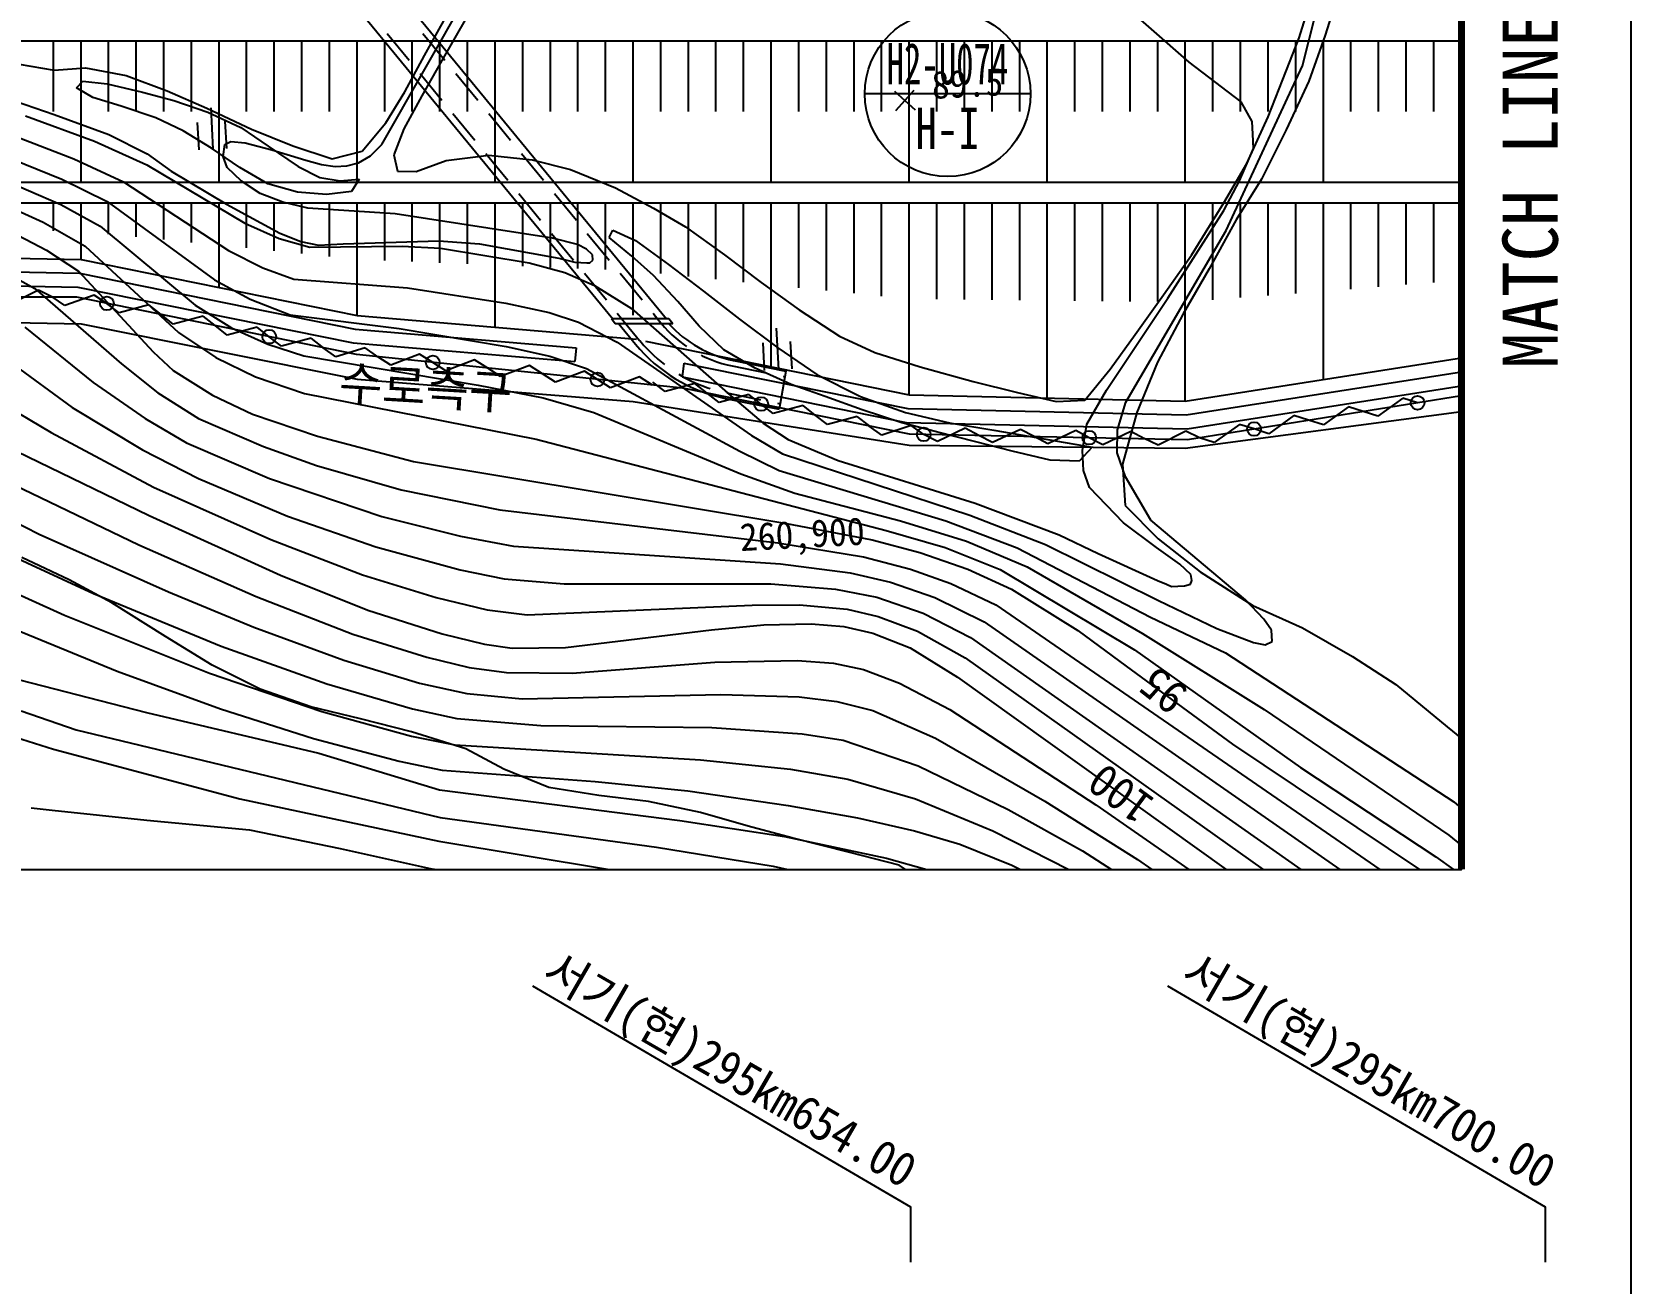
# Model space of a CAD drawing. Header units: millimetres. Extents: x 12262 to 13058, y 1103 to 1809.
# Drawn here: x 12942 to 13057.9, y 1363.4 to 1454 of the extents above; entities that cross this region are included whole.
import ezdxf
from ezdxf.enums import TextEntityAlignment as Align
from ezdxf.xclip import XClip

# ---------------------------------------------------------------- set-up
doc = ezdxf.new("R2010")
doc.units = ezdxf.units.MM
doc.header["$LTSCALE"] = 10
doc.header["$MEASUREMENT"] = 0
doc.header["$XCLIPFRAME"] = 2
doc.linetypes.add('11-1평면$0$HIDDEN', pattern=[0.375, 0.25, -0.125])
doc.linetypes.add('A-CENTR01', pattern=[2, 1.25, -0.25, 0.25, -0.25])
for name, color, linetype in [('TN-MACL', 6, 'A-CENTR01'), ('TZ-BASE', 253, 'Continuous'), ('TZ-LEAL', 1, 'Continuous'), ('TZ-LEAT', 3, 'Continuous')]:
    doc.layers.add(name, color=color, linetype=linetype)
doc.layers.add('TX-PAPR', color=2, linetype='Continuous', plot=False)
doc.styles.add('GR', font='GulimChe.ttf')
doc.styles.add('HANA', font='GulimChe.ttf')
doc.styles.add('굴림체', font='GulimChe.ttf')

# ---------------------------------------------------------------- blocks, each defined once
blk = doc.blocks.new('JD-SGS4SX3S')
at = {"layer": 'TZ-BASE', "linetype": '11-1평면$0$HIDDEN'}
for p, q in [((581.7, 34.83), (639.47, -35.45)), ((584.29, 34.83), (642.06, -35.45)), ((639.47, -35.45), (640.47, -36.67)), ((641.54, -34.82), (642.02, -35.4)), ((641.54, -34.82), (642.06, -35.45)), ((647.18, -38.51), (650.98, -39.28)), ((646.78, -40.47), (650.65, -41.25))]:
    blk.add_line(p, q, dxfattribs=at)
at = {"layer": 'TZ-BASE'}
for p, q in [((581.34, 34.48), (638.53, -35.1)), ((585.22, 34.48), (642.42, -35.1)), ((621.79, -22.47, 89), (630.68, -6.86, 89)), ((680.29, -16.49, 90), (670.83, -8.19, 90)), ((688.24, -14.74, 89.67), (689.35, -11.18, 89.67)), ((688.48, -16.75, 91), (690.03, -10.63, 91)), ((691.12, -11.4, 90.74), (690.13, -14.55, 90.74)), ((624.88, -16.02, 88.1), (626.53, -13.06, 88.1)), ((627.92, -13.25, 89.67), (626.14, -16.37, 89.67)), ((540, -14.95), (700, -14.94)), ((580.96, -14.43, 89), (598.05, -20.29, 89)), ((598, -20.07), (598, -14.95)), ((600, -25.2), (600, -14.95)), ((602, -20.07), (602, -14.95)), ((604, -20.07), (604, -14.95)), ((606, -20.07), (606, -14.95)), ((608, -20.07), (608, -14.95)), ((610, -25.2), (610, -14.95)), ((612, -20.07), (612, -14.95)), ((614, -20.07), (614, -14.95)), ((616, -20.07), (616, -14.95)), ((618, -20.07), (618, -14.95)), ((620, -25.2), (620, -14.95)), ((622, -20.07), (622, -14.95)), ((624, -20.07), (624, -14.95)), ((626, -20.07), (626, -14.95)), ((628, -20.07), (628, -14.95)), ((630, -25.2), (630, -14.95)), ((632, -20.07), (632, -14.95)), ((634, -20.07), (634, -14.95)), ((636, -20.07), (636, -14.95)), ((638, -20.07), (638, -14.95)), ((640, -25.2), (640, -14.95)), ((642, -20.07), (642, -14.95)), ((644, -20.07), (644, -14.95)), ((646, -20.07), (646, -14.95)), ((648, -20.07), (648, -14.95)), ((650, -25.2), (650, -14.95)), ((652, -20.07), (652, -14.95)), ((654, -20.07), (654, -14.95)), ((656, -20.07), (656, -14.95)), ((658, -20.07), (658, -14.95)), ((660, -25.2), (660, -14.95)), ((662, -20.07), (662, -14.95)), ((664, -20.07), (664, -14.95)), ((666, -20.07), (666, -14.95)), ((668, -20.07), (668, -14.95)), ((670, -25.2), (670, -14.95)), ((672, -20.07), (672, -14.95)), ((674, -20.07), (674, -14.95)), ((676, -20.07), (676, -14.95)), ((678, -20.07), (678, -14.95)), ((680, -25.2), (680, -14.95)), ((682, -20.07), (682, -14.95)), ((684, -20.07), (684, -14.95)), ((686, -20.07), (686, -14.95)), ((687.07, -17.75, 89.67), (688.24, -14.74, 89.67)), ((688, -20.07), (688, -14.95)), ((690.13, -14.55, 90.74), (688.94, -17.88, 90.74)), ((690, -25.2), (690, -14.95)), ((692, -20.07), (692, -14.95)), ((694, -20.07), (694, -14.95)), ((696, -20.07), (696, -14.94)), ((698, -20.07), (698, -14.94)), ((623.45, -18.65, 88.1), (624.88, -16.02, 88.1)), ((595.52, -16.64, 88.1), (598.05, -17.08, 88.1)), ((598.05, -17.08, 88.1), (600.32, -16.9, 88.1)), ((600.32, -16.9, 88.1), (603.28, -17.47, 88.1)), ((626.14, -16.37, 89.67), (624.7, -18.94, 89.67)), ((684.04, -19.37, 90), (680.29, -16.49, 90)), ((682.96, -28.69, 91), (688.48, -16.75, 91)), ((599.67, -18.36, 89.29), (600.13, -17.88, 89.29)), ((600.85, -19.06, 89.29), (599.67, -18.36, 89.29)), ((600.13, -17.88, 89.29), (601.9, -18.06, 89.29)), ((601.9, -18.06, 89.29), (604.45, -18.68, 89.29)), ((603.28, -17.47, 88.1), (606.25, -18.57, 88.1)), ((659.02, -20.01, 89.51), (660.36, -18.52, 89.51)), ((686, -20.46, 89.67), (687.07, -17.75, 89.67)), ((688.94, -17.88, 90.74), (687.3, -21.41, 90.74)), ((602.9, -19.68, 89.29), (600.85, -19.06, 89.29)), ((605.41, -20.54, 89.29), (602.9, -19.68, 89.29)), ((604.45, -18.68, 89.29), (606.72, -19.28, 89.29)), ((606.25, -18.57, 88.1), (609.11, -19.82, 88.1)), ((606.72, -19.28, 89.29), (609.19, -20.11, 89.29)), ((622.08, -20.89, 88.1), (623.45, -18.65, 88.1)), ((624.7, -18.94, 89.67), (623.39, -21.32, 89.67)), ((658.94, -18.6, 89.51), (660.43, -19.94, 89.51)), ((684.84, -20.79, 90), (684.04, -19.37, 90)), ((595.98, -20.39, 90), (600.97, -22.22, 90)), ((598.05, -20.29, 89), (602.01, -21.73, 89)), ((607.39, -21.48, 89.29), (605.41, -20.54, 89.29)), ((609.11, -19.82, 88.1), (612.36, -21.34, 88.1)), ((609.19, -20.11, 89.29), (611.58, -21.23, 89.29)), ((609.4, -19.81, 89.49), (609.56, -22.81, 89.49)), ((610.56, -22.76, 89.49), (610.45, -20.76, 89.49)), ((684.46, -23.84, 89.67), (686, -20.46, 89.67)), ((684.89, -21.72, 90), (684.84, -20.79, 90)), ((595.24, -21.86, 91), (599.48, -23.49, 91)), ((602.01, -21.73, 89), (604.79, -23.13, 89)), ((609.45, -22.72, 89.29), (607.39, -21.48, 89.29)), ((608.56, -22.86, 89.49), (608.45, -20.87, 89.49)), ((611.58, -21.23, 89.29), (613.56, -22.58, 89.29)), ((612.36, -21.34, 88.1), (615.35, -22.57, 88.1)), ((620.36, -22.95, 88.1), (622.08, -20.89, 88.1)), ((623.39, -21.32, 89.67), (622.67, -23.21, 89.67)), ((684.94, -22.76, 90), (684.89, -21.72, 90)), ((687.3, -21.41, 90.74), (685.52, -24.98, 90.74)), ((594.15, -23.17, 92), (598.62, -24.97, 92)), ((600.97, -22.22, 90), (604.77, -23.94, 90)), ((604.79, -23.13, 89), (606.54, -24.39, 89)), ((611.5, -24.13, 89.29), (609.45, -22.72, 89.29)), ((610.31, -23.33, 89), (610.41, -22.46, 89)), ((610.41, -22.46, 89), (610.85, -22.25, 89)), ((610.85, -22.25, 89), (611.9, -22.35, 89)), ((611.9, -22.35, 89), (613.83, -22.84, 89)), ((613.56, -22.58, 89.29), (615.72, -24.06, 89.29)), ((613.83, -22.84, 89), (616.29, -23.61, 89)), ((615.35, -22.57, 88.1), (618.2, -23.5, 88.1)), ((618.2, -23.5, 88.1), (620.36, -22.95, 88.1)), ((620.98, -23.29, 89), (621.79, -22.47, 89)), ((683.92, -25.1, 90), (684.94, -22.76, 90)), ((599.48, -23.49, 91), (603.09, -25.18, 91)), ((604.77, -23.94, 90), (611.86, -28.17, 90)), ((610.58, -24.13, 89), (610.31, -23.33, 89)), ((611.63, -25.12, 89), (610.58, -24.13, 89)), ((613.54, -25.31, 89.29), (611.5, -24.13, 89.29)), ((615.72, -24.06, 89.29), (617.31, -24.86, 89.29)), ((616.29, -23.61, 89), (617.43, -23.92, 89)), ((617.43, -23.92, 89), (618.41, -24.06, 89)), ((618.41, -24.06, 89), (619.26, -24.02, 89)), ((619.26, -24.02, 89), (620.11, -23.78, 89)), ((620.11, -23.78, 89), (620.98, -23.29, 89)), ((622.67, -23.21, 89.67), (622.92, -24.4, 89.67)), ((624.29, -24.41, 89.67), (626.45, -23.62, 89.67)), ((626.45, -23.62, 89.67), (629.55, -23.24, 89.67)), ((629.55, -23.24, 89.67), (632.69, -23.57, 89.67)), ((632.69, -23.57, 89.67), (635.46, -24.27, 89.67)), ((635.46, -24.27, 89.67), (638.71, -25.61, 89.67)), ((682.79, -26.69, 89.67), (684.46, -23.84, 89.67)), ((568.7, -25.2), (700, -25.19)), ((593.3, -24.55, 93), (598.55, -26.82, 93)), ((598.62, -24.97, 92), (601.9, -26.6, 92)), ((603.09, -25.18, 91), (610.68, -30.15, 91)), ((606.54, -24.39, 89), (610.53, -26.78, 89)), ((612.99, -26.02, 89), (611.63, -25.12, 89)), ((615.69, -25.91, 89.29), (613.54, -25.31, 89.29)), ((617.31, -24.86, 89.29), (618.77, -25.09, 89.29)), ((618.77, -25.09, 89.29), (620.16, -24.98, 89.29)), ((620.16, -24.98, 89.29), (619.59, -25.86, 89.29)), ((622.92, -24.4, 89.67), (624.29, -24.41, 89.67)), ((682.78, -27.24, 90), (683.92, -25.1, 90)), ((685.52, -24.98, 90.74), (683.69, -27.92, 90.74)), ((592.45, -25.93, 94), (597.27, -28.09, 94)), ((601.9, -26.6, 92), (609.67, -32.28, 92)), ((614.62, -26.64, 89), (612.99, -26.02, 89)), ((617.78, -26.09, 89.29), (615.69, -25.91, 89.29)), ((619.59, -25.86, 89.29), (617.78, -26.09, 89.29)), ((638.71, -25.61, 89.67), (641.48, -27.08, 89.67)), ((571.95, -26.7), (700, -26.69)), ((598, -28.73), (598, -26.7)), ((598.55, -26.82, 93), (601.39, -28.38, 93)), ((600, -30.79), (600, -26.7)), ((602, -28.95), (602, -26.7)), ((604, -29.15), (604, -26.7)), ((606, -29.35), (606, -26.7)), ((608, -29.56), (608, -26.7)), ((610, -32.82), (610, -26.7)), ((610.53, -26.78, 89), (614.41, -28.89, 89)), ((612, -29.96), (612, -26.7)), ((614, -30.17), (614, -26.7)), ((616.44, -27.07, 89), (614.62, -26.64, 89)), ((616, -30.37), (616, -26.7)), ((622.76, -27.49, 89), (616.44, -27.07, 89)), ((618, -30.57), (618, -26.7)), ((620, -34.86), (620, -26.7)), ((622, -30.86), (622, -26.7)), ((634.16, -29.24, 89), (622.76, -27.49, 89)), ((624, -30.95), (624, -26.7)), ((626, -31.03), (626, -26.7)), ((628, -31.11), (628, -26.7)), ((630, -35.7), (630, -26.7)), ((632, -31.28), (632, -26.7)), ((634, -31.37), (634, -26.7)), ((636, -31.45), (636, -26.7)), ((638, -31.53), (638, -26.7)), ((640, -34.84), (640, -26.7)), ((641.48, -27.08, 89.67), (643.78, -28.42, 89.67)), ((642, -31.82), (642, -26.7)), ((644, -32.02), (644, -26.7)), ((646, -32.23), (646, -26.7)), ((648, -32.43), (648, -26.7)), ((650, -38.57), (650, -26.7)), ((652, -32.84), (652, -26.7)), ((654, -33.04), (654, -26.7)), ((656, -33.24), (656, -26.7)), ((658, -33.45), (658, -26.7)), ((660, -40.61), (660, -26.7)), ((662, -33.67), (662, -26.7)), ((664, -33.7), (664, -26.7)), ((666, -33.72), (666, -26.7)), ((668, -33.74), (668, -26.7)), ((670, -40.83), (670, -26.7)), ((672, -33.79), (672, -26.7)), ((674, -33.81), (674, -26.7)), ((676, -33.83), (676, -26.7)), ((678, -33.85), (678, -26.7)), ((678.74, -33.59, 90), (682.78, -27.24, 90)), ((680, -41.06), (680, -26.7)), ((680.45, -30.49, 89.67), (682.79, -26.69, 89.67)), ((682, -33.72), (682, -26.7)), ((684, -33.56), (684, -26.69)), ((686, -33.41), (686, -26.69)), ((688, -33.25), (688, -26.69)), ((690, -39.49), (690, -26.69)), ((692, -32.94), (692, -26.69)), ((694, -32.78), (694, -26.69)), ((696, -32.62), (696, -26.69)), ((698, -32.47), (698, -26.69)), ((594.41, -28.5, 95), (597.5, -30.13, 95)), ((597.27, -28.09, 94), (600.29, -29.82, 94)), ((601.39, -28.38, 93), (608.27, -34.11, 93)), ((611.86, -28.17, 90), (614.35, -29.27, 90)), ((614.41, -28.89, 89), (615.93, -29.49, 89)), ((638.26, -29.2, 90.09), (638.53, -28.68, 90.09)), ((638.53, -28.68, 90.09), (640.17, -29.42, 90.09)), ((643.78, -28.42, 89.67), (646.62, -30.46, 89.67)), ((675.7, -41.14, 91), (682.96, -28.69, 91)), ((683.69, -27.92, 90.74), (681.73, -31.47, 90.74)), ((600.29, -29.82, 94), (607.06, -36.09, 94)), ((614.35, -29.27, 90), (616.57, -29.91, 90)), ((615.93, -29.49, 89), (617.21, -29.75, 89)), ((616.57, -29.91, 90), (623.26, -29.83, 90)), ((617.21, -29.75, 89), (619, -29.66, 89)), ((619, -29.66, 89), (625.92, -29.45, 89)), ((623.26, -29.83, 90), (626.04, -29.98, 90)), ((625.92, -29.45, 89), (628.88, -29.67, 89)), ((626.04, -29.98, 90), (632.47, -31.04, 90)), ((628.88, -29.67, 89), (634.61, -30.71, 89)), ((635.97, -29.71, 89), (634.16, -29.24, 89)), ((636.63, -30.05, 89), (635.97, -29.71, 89)), ((637.06, -30.47, 89), (636.63, -30.05, 89)), ((639.9, -30.56, 90.09), (638.26, -29.2, 90.09)), ((640.17, -29.42, 90.09), (642.55, -31.15, 90.09)), ((580, -30.41), (600, -30.79)), ((597.5, -30.13, 95), (599.81, -31.65, 95)), ((600, -30.79), (620, -34.86)), ((610.68, -30.15, 91), (613.16, -31.4, 91)), ((632.47, -31.04, 90), (635.06, -31.75, 90)), ((634.61, -30.71, 89), (635.78, -30.99, 89)), ((635.78, -30.99, 89), (636.64, -31.05, 89)), ((636.64, -31.05, 89), (636.86, -31.04, 89)), ((636.86, -31.04, 89), (637.08, -30.84, 89)), ((637.08, -30.84, 89), (637.06, -30.47, 89)), ((641.48, -31.95, 90.09), (639.9, -30.56, 90.09)), ((642.55, -31.15, 90.09), (645.09, -33.08, 90.09)), ((646.62, -30.46, 89.67), (649.28, -32.47, 89.67)), ((678.43, -33.36, 89.67), (680.45, -30.49, 89.67)), ((579.54, -32.4), (599.78, -32.79)), ((579.77, -31.41), (599.89, -31.79)), ((594.47, -31.69, 96), (596.66, -32.91, 96)), ((599.81, -31.65, 95), (605.23, -37.49, 95)), ((599.89, -31.79), (619.86, -35.85)), ((609.67, -32.28, 92), (612.25, -33.68, 92)), ((613.16, -31.4, 91), (615.41, -32.21, 91)), ((615.41, -32.21, 91), (623.65, -32.85, 91)), ((635.06, -31.75, 90), (637.21, -32.67, 90)), ((643.23, -33.85, 90.09), (641.48, -31.95, 90.09)), ((681.73, -31.47, 90.74), (679.85, -34.74, 90.74)), ((596.93, -33.03), (594.93, -34.02)), ((596.66, -32.91, 96), (602.93, -38.36, 96)), ((597.93, -33.53), (596.93, -33.03)), ((598.84, -34.13), (597.91, -33.51)), ((600.95, -33.37), (598.84, -34.13)), ((599.78, -32.79), (619.72, -36.84)), ((601.88, -33.98), (600.95, -33.37)), ((623.65, -32.85, 91), (630.78, -33.95, 91)), ((637.21, -32.67, 90), (639.89, -34.34, 90)), ((645.09, -33.08, 90.09), (647.71, -35.13, 90.09)), ((649.28, -32.47, 89.67), (652.02, -34.44, 89.67)), ((674.3, -40.27, 90), (678.74, -33.59, 90)), ((676.36, -36.22, 89.67), (678.43, -33.36, 89.67)), ((602.76, -34.67), (601.88, -33.98)), ((604.92, -34.09), (602.76, -34.67)), ((605.8, -34.78), (604.92, -34.09)), ((608.27, -34.11, 93), (610.9, -35.74, 93)), ((612.25, -33.68, 92), (615.14, -34.8, 92)), ((630.78, -33.95, 91), (633.92, -34.64, 91)), ((633.92, -34.64, 91), (636.03, -35.35, 91)), ((639.89, -34.34, 90), (647.04, -40.66, 90)), ((644.79, -35.63, 90.09), (643.23, -33.85, 90.09)), ((652.02, -34.44, 89.67), (654.95, -36.36, 89.67)), ((679.85, -34.74, 90.74), (677.99, -38.24, 90.74)), ((580, -35.09), (600, -35.46)), ((580, -35.09), (600, -35.46)), ((595.94, -35.7, 97), (600.87, -39.7, 97)), ((600, -35.46), (620, -39.48)), ((600, -35.46), (620, -39.48)), ((606.68, -35.48), (605.8, -34.78)), ((608.84, -34.9), (606.68, -35.48)), ((609.72, -35.59), (608.84, -34.9)), ((610.6, -36.28), (609.72, -35.59)), ((612.76, -35.7), (610.6, -36.28)), ((610.9, -35.74, 93), (613.54, -36.93, 93)), ((613.64, -36.39), (612.76, -35.7)), ((615.14, -34.8, 92), (623.04, -35.8, 92)), ((619.86, -35.85), (635.86, -37.19)), ((620, -34.86), (640.24, -36.56)), ((623.04, -35.8, 92), (630.8, -37.11, 92)), ((636.03, -35.35, 91), (638.83, -36.78, 91)), ((642.59, -35.1), (638.42, -35.1)), ((638.7, -35.45), (638.42, -35.1)), ((642.88, -35.45), (638.7, -35.45)), ((638.95, -35.45), (640.16, -36.93)), ((642.88, -35.45), (642.59, -35.1)), ((646.57, -37.34, 90.09), (644.79, -35.63, 90.09)), ((647.71, -35.13, 90.09), (650.49, -37.21, 90.09)), ((650.36, -35.78, 89.49), (650.52, -38.78, 89.49)), ((607.06, -36.09, 94), (609.77, -37.91, 94)), ((613.54, -36.93, 93), (616.15, -37.77, 93)), ((614.52, -37.08), (613.64, -36.39)), ((616.68, -36.5), (614.52, -37.08)), ((617.56, -37.19), (616.68, -36.5)), ((619.72, -36.84), (635.77, -38.19)), ((638.83, -36.78, 91), (648.57, -43.56, 91)), ((640.89, -36.72), (660, -40.61)), ((649.52, -38.83, 89.49), (649.41, -36.84, 89.49)), ((651.52, -38.73, 89.49), (651.41, -36.73, 89.49)), ((654.95, -36.36, 89.67), (657.51, -37.54, 89.67)), ((674.55, -38.74, 89.67), (676.36, -36.22, 89.67)), ((605.23, -37.49, 95), (606.67, -38.85, 95)), ((609.77, -37.91, 94), (612.65, -39.3, 94)), ((616.15, -37.77, 93), (628.76, -39.9, 93)), ((618.46, -37.85), (617.55, -37.19)), ((620.59, -37.19), (618.46, -37.85)), ((621.5, -37.84), (620.59, -37.19)), ((622.44, -38.45), (621.5, -37.84)), ((624.53, -37.66), (622.44, -38.45)), ((625.48, -38.26), (624.53, -37.66)), ((628.51, -38.07), (626.42, -38.86)), ((629.46, -38.67), (628.51, -38.07)), ((630.8, -37.11, 92), (633.97, -37.8, 92)), ((633.97, -37.8, 92), (636.63, -38.69, 92)), ((635.86, -37.19), (635.77, -38.19)), ((648.83, -38.66, 90.09), (646.57, -37.34, 90.09)), ((647.26, -38.12), (651.05, -38.89)), ((650.49, -37.21, 90.09), (653.3, -39.12, 90.09)), ((657.51, -37.54, 89.67), (660.79, -38.57, 89.67)), ((680, -41.06), (700, -37.92)), ((590.6, -39.04, 99), (597.84, -43.34, 99)), ((594.93, -38.29, 98), (599.36, -41.52, 98)), ((602.93, -38.36, 96), (605.57, -40.45, 96)), ((606.67, -38.85, 95), (609.52, -40.63, 95)), ((612.65, -39.3, 94), (616.19, -40.51, 94)), ((626.42, -38.86), (625.48, -38.26)), ((630.4, -39.27), (629.46, -38.67)), ((632.49, -38.48), (630.4, -39.27)), ((633.44, -39.08), (632.49, -38.48)), ((634.38, -39.68), (633.44, -39.08)), ((636.47, -38.89), (634.38, -39.68)), ((637.41, -39.49), (636.47, -38.89)), ((636.63, -38.69, 92), (647.72, -44.68, 92)), ((640.45, -39.3), (638.36, -40.09)), ((641.39, -39.9), (640.45, -39.3)), ((643.66, -38.3), (643.54, -39.3)), ((643.54, -39.3), (659.78, -42.6)), ((643.66, -38.3), (659.89, -41.6)), ((651.44, -39.85, 90.09), (648.83, -38.66, 90.09)), ((651.05, -38.89), (650.58, -41.65)), ((653.3, -39.12, 90.09), (656.46, -40.73, 90.09)), ((660.79, -38.57, 89.67), (664.64, -39.65, 89.67)), ((672.72, -40.98, 89.67), (674.55, -38.74, 89.67)), ((677.99, -38.24, 90.74), (676.48, -41.89, 90.74)), ((680.07, -42.06), (700, -38.94)), ((600.87, -39.7, 97), (604.65, -42.31, 97)), ((605.57, -40.45, 96), (608.51, -42.31, 96)), ((616.19, -40.51, 94), (632.97, -43.82, 94)), ((620, -39.48), (640, -41.09)), ((620, -39.48), (640, -41.09)), ((628.76, -39.9, 93), (633.47, -40.81, 93)), ((638.36, -40.09), (637.41, -39.49)), ((642.31, -40.37), (641.43, -39.69)), ((644.47, -39.79), (642.31, -40.37)), ((645.35, -40.48), (644.47, -39.79)), ((646.23, -41.17), (645.35, -40.48)), ((653.91, -40.73, 90.09), (651.44, -39.85, 90.09)), ((664.64, -39.65, 89.67), (667.85, -40.44, 89.67)), ((667.85, -40.44, 89.67), (670.65, -41.08, 89.67)), ((672.87, -42.74, 90), (674.3, -40.27, 90)), ((680.14, -43.06), (700, -39.95)), ((599.36, -41.52, 98), (604.45, -44.59, 98)), ((609.52, -40.63, 95), (612.42, -42, 95)), ((633.47, -40.81, 93), (637.14, -41.89, 93)), ((640, -41.09), (660, -44.25)), ((640, -41.09), (660, -44.25)), ((648.39, -40.59), (646.23, -41.17)), ((646.7, -40.86), (650.58, -41.65)), ((647.04, -40.66, 90), (649.41, -42.66, 90)), ((649.27, -41.27), (648.39, -40.59)), ((650.15, -41.96), (649.27, -41.27)), ((652.31, -41.38), (650.15, -41.96)), ((653.19, -42.07), (652.31, -41.38)), ((656.6, -41.7, 90.09), (653.91, -40.73, 90.09)), ((656.46, -40.73, 90.09), (659.73, -41.89, 90.09)), ((659.47, -42.63, 90.09), (656.6, -41.7, 90.09)), ((659.89, -41.6), (680.07, -42.06)), ((660, -40.61), (680, -41.06)), ((670.65, -41.08, 89.67), (672.72, -40.98, 89.67)), ((675.08, -43.15, 91), (675.7, -41.14, 91)), ((691.81, -41.48), (690, -42.78)), ((692.88, -41.81), (691.81, -41.48)), ((695.76, -40.84), (693.95, -42.15)), ((696.83, -41.18), (695.76, -40.84)), ((604.65, -42.31, 97), (607.63, -44.08, 97)), ((608.51, -42.31, 96), (613.22, -44.35, 96)), ((612.42, -42, 95), (617.13, -43.6, 95)), ((637.14, -41.89, 93), (647.79, -46.33, 93)), ((649.41, -42.66, 90), (651.24, -43.84, 90)), ((654.07, -42.76), (653.19, -42.07)), ((656.23, -42.17), (654.07, -42.76)), ((657.11, -42.86), (656.23, -42.17)), ((660.13, -42.83), (658.01, -43.52)), ((661.98, -43.29, 90.09), (659.47, -42.63, 90.09)), ((659.73, -41.89, 90.09), (662.91, -42.63, 90.09)), ((659.78, -42.6), (680.14, -43.06)), ((661.05, -43.47), (660.13, -42.83)), ((662.91, -42.63, 90.09), (666.14, -43.16, 90.09)), ((672.55, -44.63, 90), (672.87, -42.74, 90)), ((676.48, -41.89, 90.74), (675.46, -45.63, 90.74)), ((680, -44.46), (700, -41.82)), ((680, -44.46), (700, -41.82)), ((683.92, -42.75), (682.1, -44.05)), ((684.98, -43.08), (683.92, -42.75)), ((687.86, -42.11), (686.05, -43.42)), ((688.93, -42.45), (687.86, -42.11)), ((690, -42.78), (688.93, -42.45)), ((693.95, -42.15), (692.88, -41.81)), ((597.84, -43.34, 99), (605.24, -47.29, 99)), ((617.13, -43.6, 95), (624.09, -45.43, 95)), ((632.97, -43.82, 94), (658.34, -50.43, 94)), ((648.57, -43.56, 91), (650.82, -44.87, 91)), ((651.24, -43.84, 90), (654.84, -45.36, 90)), ((658.01, -43.52), (657.09, -42.87)), ((662.04, -43.99), (661.05, -43.47)), ((664.83, -44.02, 90.09), (661.98, -43.29, 90.09)), ((664.06, -43.03), (662.04, -43.99)), ((665.05, -43.55), (664.06, -43.03)), ((667.46, -44.68, 90.09), (664.83, -44.02, 90.09)), ((666.04, -44.07), (665.05, -43.55)), ((668.06, -43.11), (666.04, -44.07)), ((666.14, -43.16, 90.09), (673.24, -44.4, 90.09)), ((669.05, -43.63), (668.06, -43.11)), ((670.04, -44.15), (669.05, -43.63)), ((672.06, -43.19), (670.04, -44.15)), ((673.04, -43.71), (672.06, -43.19)), ((674.03, -44.23), (673.04, -43.71)), ((676.05, -43.27), (674.03, -44.23)), ((675.06, -44.81, 91), (675.08, -43.15, 91)), ((677.04, -43.79), (676.05, -43.27)), ((678.04, -44.26), (677.03, -43.77)), ((680.03, -43.23), (678.04, -44.26)), ((681.03, -43.72), (680.03, -43.23)), ((682.1, -44.05), (681.03, -43.72)), ((686.05, -43.42), (684.98, -43.08)), ((595.33, -44.68, 100), (604.94, -49.36, 100)), ((604.45, -44.59, 98), (608.52, -46.67, 98)), ((607.63, -44.08, 97), (613.66, -46.67, 97)), ((613.22, -44.35, 96), (617.05, -45.73, 96)), ((647.72, -44.68, 92), (650.58, -46.08, 92)), ((650.82, -44.87, 91), (664.39, -49.33, 91)), ((660, -44.25), (680, -44.46)), ((660, -44.25), (680, -44.46)), ((670.21, -45.35, 90.09), (667.46, -44.68, 90.09)), ((673.24, -44.4, 90.09), (672.32, -45.42, 90.09)), ((672.63, -46.08, 90), (672.55, -44.63, 90)), ((675.67, -46.55, 91), (675.06, -44.81, 91)), ((592.33, -45.76, 101), (604.19, -51.48, 101)), ((617.05, -45.73, 96), (623.2, -47.5, 96)), ((624.09, -45.43, 95), (650.98, -49.9, 95)), ((647.79, -46.33, 93), (651.7, -47.74, 93)), ((650.58, -46.08, 92), (662.66, -49.74, 92)), ((654.84, -45.36, 90), (664.78, -48.46, 90)), ((672.32, -45.42, 90.09), (670.21, -45.35, 90.09)), ((673.06, -47.33, 90), (672.63, -46.08, 90)), ((675.46, -45.63, 90.74), (675.64, -48.63, 90.74)), ((605.24, -47.29, 99), (613.74, -51.1, 99)), ((608.52, -46.67, 98), (614.97, -49.39, 98)), ((613.66, -46.67, 97), (621.79, -49.42, 97)), ((675.53, -49.89, 90), (673.06, -47.33, 90)), ((677.5, -49.68, 91), (675.67, -46.55, 91)), ((590.65, -47.52, 102), (596.98, -50.69, 102)), ((623.2, -47.5, 96), (630.34, -48.93, 96)), ((651.7, -47.74, 93), (659.37, -49.73, 93)), ((664.78, -48.46, 90), (670.87, -50.75, 90)), ((675.64, -48.63, 90.74), (678.04, -51.04, 90.74)), ((604.94, -49.36, 100), (614.46, -53.68, 100)), ((614.97, -49.39, 98), (621.36, -51.63, 98)), ((621.79, -49.42, 97), (627.48, -50.84, 97)), ((630.34, -48.93, 96), (650.48, -51.33, 96)), ((659.37, -49.73, 93), (664.14, -51.22, 93)), ((662.66, -49.74, 92), (667.83, -51.69, 92)), ((664.39, -49.33, 91), (669.86, -51.46, 91)), ((684.36, -55.46, 91), (677.5, -49.68, 91)), ((591.43, -50.63, 103), (600.91, -55, 103)), ((596.98, -50.69, 102), (606.33, -54.87, 102)), ((627.48, -50.84, 97), (631.32, -51.57, 97)), ((650.98, -49.9, 95), (657.31, -51.12, 95)), ((658.34, -50.43, 94), (662.6, -51.68, 94)), ((670.87, -50.75, 90), (673.69, -52.1, 90)), ((677.91, -51.68, 90), (675.53, -49.89, 90)), ((604.19, -51.48, 101), (612.7, -55.22, 101)), ((613.74, -51.1, 99), (620.4, -53.66, 99)), ((621.36, -51.63, 98), (627.46, -53.28, 98)), ((631.32, -51.57, 97), (650.67, -52.84, 97)), ((650.48, -51.33, 96), (656.68, -52.34, 96)), ((657.31, -51.12, 95), (660.76, -52.02, 95)), ((660.76, -52.02, 95), (664.25, -53.23, 95)), ((662.6, -51.68, 94), (666.58, -53.26, 94)), ((664.14, -51.22, 93), (668.55, -53.08, 93)), ((667.83, -51.69, 92), (677.47, -56.71, 92)), ((669.86, -51.46, 91), (678.05, -55.52, 91)), ((673.69, -52.1, 90), (677.99, -54.05, 90)), ((679.61, -52.88, 90), (677.91, -51.68, 90)), ((678.04, -51.04, 90.74), (681.08, -53.44, 90.74)), ((590.36, -52.74, 104), (598.8, -56.57, 104)), ((599.15, -54.02, 111.6), (595.72, -52.4, 111.6)), ((627.46, -53.28, 98), (630.65, -53.93, 98)), ((650.67, -52.84, 97), (655.71, -53.5, 97)), ((656.68, -52.34, 96), (660.09, -53.23, 96)), ((660.09, -53.23, 96), (663.01, -54.27, 96)), ((664.25, -53.23, 95), (667.4, -54.69, 95)), ((666.58, -53.26, 94), (676.31, -59.08, 94)), ((668.55, -53.08, 93), (676.89, -57.89, 93)), ((680.39, -53.63, 90), (679.61, -52.88, 90)), ((602.24, -55.67, 111.6), (599.15, -54.02, 111.6)), ((614.46, -53.68, 100), (620.77, -56.21, 100)), ((620.4, -53.66, 99), (625.72, -55.29, 99)), ((630.65, -53.93, 98), (635, -54.29, 98)), ((635, -54.29, 98), (649.97, -54.3, 98)), ((649.97, -54.3, 98), (654.65, -54.69, 98)), ((655.71, -53.5, 97), (658.65, -54.18, 97)), ((658.65, -54.18, 97), (661.86, -55.29, 97)), ((663.01, -54.27, 96), (666.28, -55.83, 96)), ((677.99, -54.05, 90), (678.64, -54.33, 90)), ((678.64, -54.33, 90), (679, -54.49, 90)), ((679.45, -54.47, 90), (679.94, -54.44, 90)), ((679.94, -54.44, 90), (680.38, -54.32, 90)), ((680.38, -54.32, 90), (680.47, -54.07, 90)), ((680.47, -54.07, 90), (680.39, -53.63, 90)), ((681.08, -53.44, 90.74), (684.88, -55.86, 90.74)), ((600.91, -55, 103), (610.16, -58.81, 103)), ((606.33, -54.87, 102), (612.52, -57.45, 102)), ((612.7, -55.22, 101), (619.69, -57.94, 101)), ((625.72, -55.29, 99), (629.43, -56.19, 99)), ((654.65, -54.69, 98), (657.65, -55.27, 98)), ((657.65, -55.27, 98), (661, -56.42, 98)), ((661.86, -55.29, 97), (665.43, -57.05, 97)), ((667.4, -54.69, 95), (672.21, -57.69, 95)), ((678.05, -55.52, 91), (682.28, -57.55, 91)), ((679, -54.49, 90), (679.45, -54.47, 90)), ((685.68, -56.85, 91), (684.36, -55.46, 91)), ((593.16, -56.74, 105), (602.62, -60.62, 105)), ((598.8, -56.57, 104), (609.3, -60.78, 104)), ((606.12, -58.12, 111.6), (602.24, -55.67, 111.6)), ((620.77, -56.21, 100), (626.16, -57.93, 100)), ((629.43, -56.19, 99), (632.32, -56.54, 99)), ((632.32, -56.54, 99), (648.62, -55.84, 99)), ((648.62, -55.84, 99), (652.04, -55.82, 99)), ((652.04, -55.82, 99), (655.5, -56.14, 99)), ((655.5, -56.14, 99), (657.76, -56.66, 99)), ((657.76, -56.66, 99), (660.61, -57.73, 99)), ((661, -56.42, 98), (664.45, -58.2, 98)), ((666.28, -55.83, 96), (700, -79.08, 96)), ((677.47, -56.71, 92), (682.9, -59.31, 92)), ((684.88, -55.86, 90.74), (688.49, -57.5, 90.74)), ((612.52, -57.45, 102), (619.04, -59.84, 102)), ((635.09, -58.91, 100), (645.68, -57.64, 100)), ((645.68, -57.64, 100), (649.47, -57.27, 100)), ((649.47, -57.27, 100), (652.9, -57.2, 100)), ((652.9, -57.2, 100), (655.25, -57.4, 100)), ((655.25, -57.4, 100), (657.37, -57.87, 100)), ((657.37, -57.87, 100), (660.07, -58.95, 100)), ((660.61, -57.73, 99), (664.04, -59.67, 99)), ((665.43, -57.05, 97), (697.53, -79.41, 97)), ((672.21, -57.69, 95), (675.72, -60.27, 95)), ((676.89, -57.89, 93), (685.72, -63.41, 93)), ((682.28, -57.55, 91), (684.94, -58.55, 91)), ((686.24, -57.65, 91), (685.68, -56.85, 91)), ((686.29, -58.48, 91), (686.24, -57.65, 91)), ((688.49, -57.5, 90.74), (692.12, -59.56, 90.74)), ((609.49, -60.19, 111.6), (606.12, -58.12, 111.6)), ((610.16, -58.81, 103), (617.8, -61.55, 103)), ((619.69, -57.94, 101), (625.06, -59.62, 101)), ((626.16, -57.93, 100), (629.23, -58.68, 100)), ((629.23, -58.68, 100), (631.23, -58.97, 100)), ((631.23, -58.97, 100), (635.09, -58.91, 100)), ((660.07, -58.95, 100), (663.49, -61.07, 100)), ((664.45, -58.2, 98), (691.64, -77.29, 98)), ((684.94, -58.55, 91), (685.78, -58.72, 91)), ((685.78, -58.72, 91), (686.29, -58.48, 91)), ((612.98, -61.93, 111.6), (609.49, -60.19, 111.6)), ((619.04, -59.84, 102), (624.53, -61.49, 102)), ((625.06, -59.62, 101), (628.13, -60.36, 101)), ((635.57, -60.78, 101), (645.92, -59.97, 101)), ((645.92, -59.97, 101), (651.88, -59.85, 101)), ((651.88, -59.85, 101), (654.52, -60.06, 101)), ((654.52, -60.06, 101), (656.69, -60.52, 101)), ((664.04, -59.67, 99), (688.77, -77.22, 99)), ((676.31, -59.08, 94), (688.34, -67.6, 94)), ((682.9, -59.31, 92), (699.45, -70.1, 92)), ((692.12, -59.56, 90.74), (695.26, -61.6, 90.74)), ((593.55, -60.75, 106), (604.75, -63.62, 106)), ((602.62, -60.62, 105), (610.11, -63.37, 105)), ((609.3, -60.78, 104), (617.44, -63.56, 104)), ((628.13, -60.36, 101), (630.83, -60.72, 101)), ((630.83, -60.72, 101), (635.57, -60.78, 101)), ((656.69, -60.52, 101), (659.3, -61.51, 101)), ((663.49, -61.07, 100), (686.53, -77.55, 100)), ((675.72, -60.27, 95), (683.43, -65.93, 95)), ((616.65, -63.21, 111.6), (612.98, -61.93, 111.6)), ((617.8, -61.55, 103), (624.01, -63.37, 103)), ((624.53, -61.49, 102), (627.96, -62.26, 102)), ((627.96, -62.26, 102), (631.97, -62.64, 102)), ((631.97, -62.64, 102), (646.34, -62.32, 102)), ((646.34, -62.32, 102), (652.02, -62.49, 102)), ((652.02, -62.49, 102), (654.76, -62.82, 102)), ((659.3, -61.51, 101), (662.93, -63.42, 101)), ((695.26, -61.6, 90.74), (698.98, -64.66, 90.74)), ((595.67, -63.5, 107), (599.64, -64.89, 107)), ((604.75, -63.62, 106), (617.22, -66.57, 106)), ((610.11, -63.37, 105), (616.84, -65.51, 105)), ((620.24, -64.08, 111.6), (616.65, -63.21, 111.6)), ((617.44, -63.56, 104), (623.93, -65.35, 104)), ((624.01, -63.37, 103), (627.22, -64.06, 103)), ((654.76, -62.82, 102), (657.36, -63.49, 102)), ((657.36, -63.49, 102), (661.9, -65.48, 102)), ((662.93, -63.42, 101), (673.52, -70.32, 101)), ((685.72, -63.41, 93), (699.09, -72.52, 93)), ((623.94, -65.03, 111.6), (620.24, -64.08, 111.6)), ((627.22, -64.06, 103), (633.3, -64.56, 103)), ((633.3, -64.56, 103), (645.71, -64.71, 103)), ((645.71, -64.71, 103), (652.24, -65.16, 103)), ((698.98, -64.66, 90.74), (700, -65.52, 90.74)), ((593.85, -64.99, 108), (598.01, -66.28, 108)), ((599.64, -64.89, 107), (626.02, -71.23, 107)), ((616.84, -65.51, 105), (623.04, -67.16, 105)), ((623.93, -65.35, 104), (627.07, -65.96, 104)), ((627.87, -66.25, 111.6), (623.94, -65.03, 111.6)), ((627.07, -65.96, 104), (644.87, -67.05, 104)), ((652.24, -65.16, 103), (655.21, -65.64, 103)), ((655.21, -65.64, 103), (660.65, -67.5, 103)), ((661.9, -65.48, 102), (669.83, -70.04, 102)), ((683.43, -65.93, 95), (700, -77.03, 95)), ((598.01, -66.28, 108), (611.5, -69.87, 108)), ((617.22, -66.57, 106), (625.98, -69.24, 106)), ((623.04, -67.16, 105), (626.16, -67.81, 105)), ((630.64, -67.72, 111.6), (627.87, -66.25, 111.6)), ((644.87, -67.05, 104), (651.41, -67.73, 104)), ((626.16, -67.81, 105), (637.24, -68.63, 105)), ((633.89, -69.07, 111.6), (630.64, -67.72, 111.6)), ((651.41, -67.73, 104), (655.55, -68.45, 104)), ((660.65, -67.5, 103), (667.16, -70.65, 103)), ((688.34, -67.6, 94), (698.15, -74.08, 94)), ((625.98, -69.24, 106), (643.38, -71.44, 106)), ((637.51, -69.63, 111.6), (633.89, -69.07, 111.6)), ((637.24, -68.63, 105), (643.95, -69.3, 105)), ((643.95, -69.3, 105), (651.22, -70.36, 105)), ((655.55, -68.45, 104), (660.45, -69.88, 104)), ((596.38, -70.53, 109), (597.91, -70.71, 109)), ((611.5, -69.87, 108), (625.93, -72.96, 108)), ((641.12, -70.08, 111.6), (637.51, -69.63, 111.6)), ((644.88, -70.87, 111.6), (641.12, -70.08, 111.6)), ((651.22, -70.36, 105), (656.25, -71.27, 105)), ((660.45, -69.88, 104), (666.06, -72.19, 104)), ((667.16, -70.65, 103), (672.55, -73.66, 103)), ((669.83, -70.04, 102), (676.54, -74.28, 102)), ((673.52, -70.32, 101), (683.48, -77.24, 101)), ((699.45, -70.1, 92), (700, -70.59, 92)), ((597.91, -70.71, 109), (604.78, -71.42, 109)), ((604.78, -71.42, 109), (612.21, -72.13, 109)), ((626.02, -71.23, 107), (641.68, -73.39, 107)), ((643.38, -71.44, 106), (650.97, -72.62, 106)), ((648.32, -71.86, 111.6), (644.88, -70.87, 111.6)), ((656.25, -71.27, 105), (660.39, -72.21, 105)), ((612.21, -72.13, 109), (618.78, -73.49, 109)), ((625.93, -72.96, 108), (642.22, -75.65, 108)), ((651.49, -72.71, 111.6), (648.32, -71.86, 111.6)), ((650.97, -72.62, 106), (658.35, -74.17, 106)), ((655.69, -73.77, 111.6), (651.49, -72.71, 111.6)), ((660.39, -72.21, 105), (663.67, -73.17, 105)), ((666.06, -72.19, 104), (671.58, -75.01, 104)), ((699.09, -72.52, 93), (700, -73.26, 93)), ((618.78, -73.49, 109), (625.29, -74.92, 109)), ((641.68, -73.39, 107), (650.15, -74.77, 107)), ((659.26, -74.68, 111.6), (655.69, -73.77, 111.6)), ((663.67, -73.17, 105), (667.43, -74.68, 105)), ((672.55, -73.66, 103), (678.1, -77.2, 103)), ((698.15, -74.08, 94), (700, -75.42, 94)), ((590.06, -74.59, 111.6), (601.65, -81.93, 111.6)), ((625.29, -74.92, 109), (639.72, -77.41, 109)), ((650.15, -74.77, 107), (656.99, -76.27, 107)), ((658.35, -74.17, 106), (662.29, -75.29, 106)), ((662.18, -76.66, 111.6), (659.26, -74.68, 111.6)), ((667.43, -74.68, 105), (672.19, -77.12, 105)), ((676.54, -74.28, 102), (683.39, -79.06, 102))]:
    blk.add_line(p, q, dxfattribs=at)
at = {"layer": 'TZ-BASE', "ltscale": 0.2}
for p, q in [((599.7, -33.53), (579.78, -33.49)), ((619.96, -37.69), (599.7, -33.53)), ((643.61, -40.13), (619.96, -37.69)), ((660.03, -43.45), (643.61, -40.13)), ((700, -40.67), (680.16, -43.86)), ((680.16, -43.86), (660.03, -43.45))]:
    blk.add_line(p, q, dxfattribs=at)
at = {"layer": 'TZ-BASE'}
for centre in [(601.88, -33.98), (613.64, -36.39), (625.48, -38.26), (637.41, -39.49), (649.27, -41.27), (696.83, -41.18), (684.98, -43.08), (661.05, -43.47), (673.04, -43.71)]:
    blk.add_circle(centre, 0.5, dxfattribs=at)
at = {"layer": 'TZ-BASE', "linetype": '11-1평면$0$HIDDEN'}
for radius in [9, 11]:
    blk.add_arc((648.97, -29.69), radius, 219.4221, 258.5003, dxfattribs=at)
at = {"layer": 'TZ-BASE'}
for radius, start in [(8.6, 222.0865), (11.4, 219.4221)]:
    blk.add_arc((648.97, -29.69), radius, start, 258.5003, dxfattribs=at)
at = {"layer": 'TZ-BASE', "style": 'HANA'}
for s, height, rotation, p in [('89.5', 2, 2.9893, (661.68, -19.16, 89.51)), ('수로측구', 2.5, 356.6062, (618.64, -40.95)), ('260,900', 2, 2.9893, (647.78, -51.93)), ('95', 2.4, 141.9919, (680.36, -62.04, 95)), ('100', 2.4, 143.7115, (677.87, -69.94, 100))]:
    blk.add_text(s, height=height, rotation=rotation, dxfattribs=at).set_placement(p)

msp = doc.modelspace()

# ---------------------------------------------------------------- linework, layer by layer
at = {"layer": 'TN-MACL', "const_width": 0.5}
msp.add_lwpolyline([(13045.6, 1543.33), (13045.6, 1393.33)], dxfattribs=at)
at = {"layer": 'TX-PAPR'}
msp.add_lwpolyline([(12261.89, 1103.05), (13057.89, 1103.05), (13057.89, 1619.05), (12261.89, 1619.05)], close=True, dxfattribs=at)
at = {"layer": 'TX-PAPR', "flags": 128}
msp.add_lwpolyline([(13045.6, 1543.33), (12345.6, 1543.33), (12345.6, 1393.33), (13045.6, 1393.33)], close=True, dxfattribs=at)
at = {"layer": 'TZ-BASE'}
msp.add_line((13014.38, 1449.54, -271.25), (13002.38, 1449.54, -271.25), dxfattribs=at)
msp.add_circle((13008.38, 1449.54, -271.25), 6, dxfattribs=at)
at = {"layer": 'TZ-LEAL'}
for points in [[(12978.3, 1384.9), (13005.68, 1368.87), (13005.68, 1364.87)], [(13024.3, 1384.9), (13051.68, 1368.87), (13051.68, 1364.87)]]:
    msp.add_lwpolyline(points, dxfattribs=at)

# ---------------------------------------------------------------- block references
at = {"layer": 'TZ-BASE'}
ref = msp.add_blockref('JD-SGS4SX3S', (12345.6, 1468.33), dxfattribs=at)
XClip(ref).set_block_clipping_path([(0, -75.0000000001), (700.0000000116, 74.9999999999)])

# ---------------------------------------------------------------- texts
at = {"layer": 'TN-MACL', "style": '굴림체'}
msp.add_text('MATCH LINE 서기(현)295㎞700.00', height=4, rotation=90, dxfattribs=at).set_placement((13050.58, 1468.33), align=Align.MIDDLE_CENTER)
at = {"layer": 'TZ-BASE', "style": 'GR'}
for s, width, p in [('H2-U074', 0.65, (13008.37, 1451.7, -271.25)), ('H-I', 0.8, (13008.38, 1447.04, -271.25))]:
    msp.add_text(s, height=3, dxfattribs=dict(at, width=width)).set_placement(p, align=Align.MIDDLE)
at = {"layer": 'TZ-LEAT', "style": '굴림체'}
for s, p in [('서기(현)295km654.00', (12991.99, 1377.78)), ('서기(현)295km700.00', (13038.29, 1377.7))]:
    msp.add_text(s, height=2.5, rotation=330, dxfattribs=at).set_placement(p, align=Align.CENTER)

doc.saveas('drawing.dxf')
